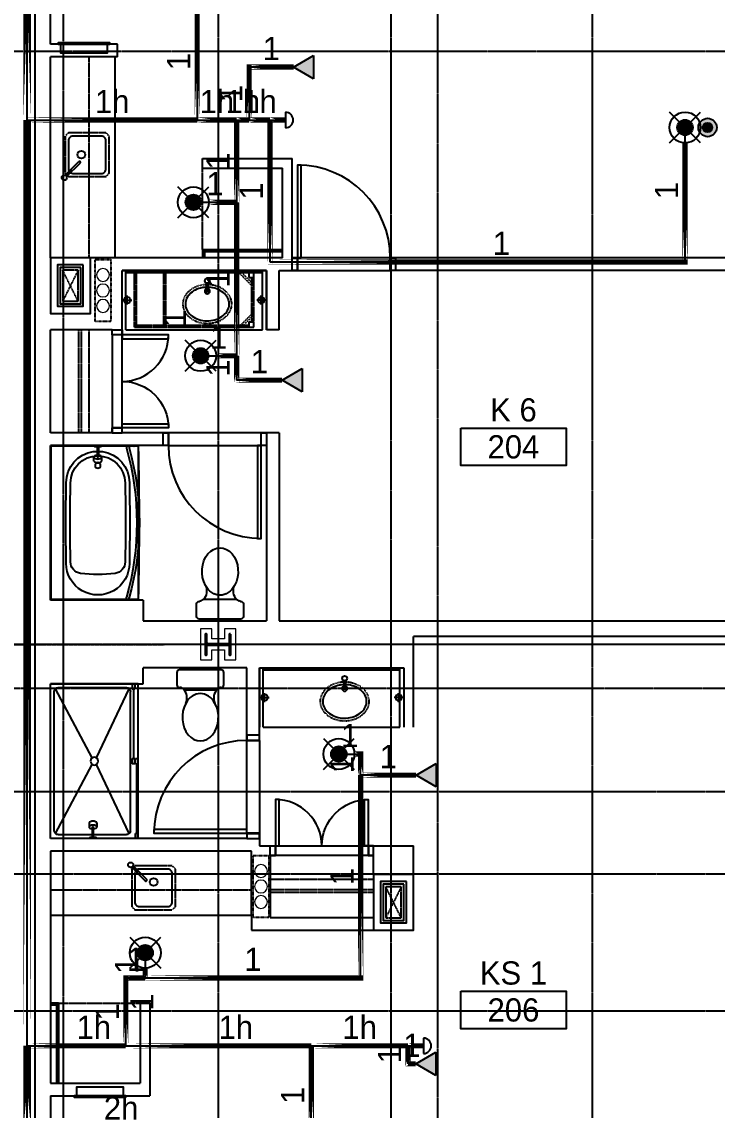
# Model space of a CAD drawing. Header units: inches. Extents: x -6955 to 13123, y -1334 to 3701.
# Drawn here: x 556.5 to 826.1, y 2009 to 2431 of the extents above; entities that cross this region are included whole.
import ezdxf
from ezdxf.enums import TextEntityAlignment as Align

# ---------------------------------------------------------------- set-up
doc = ezdxf.new("R2010")
doc.units = ezdxf.units.IN
doc.header["$MEASUREMENT"] = 0
for name, pattern in [('CENTER2', [1.125, 0.75, -0.125, 0.125, -0.125]), ('DASHDOT2', [0.5, 0.25, -0.125, 0, -0.125]), ('HIDDEN2', [0.1875, 0.125, -0.0625])]:
    doc.linetypes.add(name, pattern=pattern)
for name, color, linetype, lineweight in [('A-Detl-Hatch', 1, 'Continuous', 18), ('A-Detl-Wide', 2, 'Continuous', 35), ('S-Detl-Hatch', 1, 'Continuous', 18)]:
    doc.layers.add(name, color=color, linetype=linetype, lineweight=lineweight)
for name, color, linetype in [('A-Door', 7, 'Continuous'), ('A-Door-Head', 8, 'Continuous'), ('A-Eqpm', 4, 'Continuous'), ('A-Flor-Case', 6, 'Continuous'), ('A-Flor-Case-Hidden', 8, 'HIDDEN2'), ('A-Flor-Outline', 4, 'Continuous'), ('A-Flor-Ovhd', 1, 'HIDDEN2'), ('A-Flor-Pfix', 7, 'Continuous'), ('A-Flor-Spcl', 5, 'Continuous'), ('A-Flor-Wall Mtd Fixture', 7, 'Continuous'), ('A-Grid(SmallScale)', 11, 'CENTER2'), ('A-HVAC', 6, 'HIDDEN2'), ('A-Tag-Rm(Scale)', 7, 'Continuous'), ('A-Wall-Full', 7, 'Continuous'), ('F-SPRK-HEAD-N', 2, 'Continuous'), ('F-SPRK-HEAD-N @ 1 (1)', 2, 'Continuous'), ('F-SPRK-HEAD-N @ 1 (2)', 2, 'Continuous'), ('F-SPRK-HEAD-N @ 48', 2, 'Continuous'), ('F-SPRK-HEAD-N @ 96', 2, 'Continuous'), ('headdn', 7, 'Continuous'), ('PIPEBL', 4, 'Continuous'), ('pipemn', 6, 'Continuous'), ('PIPESPC', 7, 'Continuous'), ('spk-cap', 7, 'Continuous'), ('TIDYPIPE', 7, 'Continuous')]:
    doc.layers.add(name, color=color, linetype=linetype)
doc.layers.add('G-Anno-Nplt', color=140, linetype='Continuous', lineweight=18, plot=False)
doc.layers.add('Zoning Envelope', color=7, linetype='DASHDOT2', true_color=0xaa0061)
doc.styles.add('PIPE', font='PIPE.SHX')

# ---------------------------------------------------------------- blocks, each defined once
blk = doc.blocks.new('*U18')
at = {"layer": 'A-Detl-Hatch'}
h = blk.add_hatch(dxfattribs=at)
h.set_pattern_fill('ANSI32', color=256, scale=6, style=0)
h.set_pattern_definition([(45, (0, -4.865), (-1.591, 1.591), []), (45, (1.0607, -4.865), (-1.591, 1.591), [])])
edge = h.paths.add_edge_path()
edge.add_line((3.98, -9.73), (3.98, -9.295))
edge.add_line((3.98, -9.295), (0.645, -9.295))
edge.add_arc((0.645, -8.795), 0.5, 180, 270, ccw=False)
edge.add_line((0.145, -8.795), (0.145, -0.935))
edge.add_arc((0.645, -0.935), 0.5, 90, 180, ccw=False)
edge.add_line((0.645, -0.435), (3.98, -0.435))
edge.add_line((3.98, -0.435), (3.98, 0))
edge.add_line((3.98, 0), (-3.98, 0))
edge.add_line((-3.98, 0), (-3.98, -0.435))
edge.add_line((-3.98, -0.435), (-0.645, -0.435))
edge.add_arc((-0.645, -0.935), 0.5, 0, 90, ccw=False)
edge.add_line((-0.145, -0.935), (-0.145, -8.795))
edge.add_arc((-0.645, -8.795), 0.5, -90, 0, ccw=False)
edge.add_line((-0.645, -9.295), (-3.98, -9.295))
edge.add_line((-3.98, -9.295), (-3.98, -9.73))
edge.add_line((-3.98, -9.73), (3.98, -9.73))
at = {"color": 0, "linetype": 'ByBlock'}
blk.add_lwpolyline([(3.98, -9.73), (3.98, -9.295), (0.645, -9.295, -0.4142136), (0.145, -8.795), (0.145, -0.935, -0.4142136), (0.645, -0.435), (3.98, -0.435), (3.98, 0), (-3.98, 0), (-3.98, -0.435), (-0.645, -0.435, -0.4142136), (-0.145, -0.935), (-0.145, -8.795, -0.4142136), (-0.645, -9.295), (-3.98, -9.295), (-3.98, -9.73)], format="xyb", close=True, dxfattribs=at)
blk = doc.blocks.new('W10X33')
at = {"layer": 'S-Detl-Hatch'}
blk.add_lwpolyline([(13773.78, -7310.28), (13773.78, -7305.84), (13769.95, -7305.84), (13769.95, -7300.98), (13773.78, -7300.98), (13773.78, -7296.55), (13761.82, -7296.55), (13761.82, -7300.98), (13765.66, -7300.98), (13765.66, -7305.84), (13761.82, -7305.84), (13761.82, -7310.28)], close=True, dxfattribs=at)
at = {"layer": 'A-Detl-Wide'}
blk.add_blockref('*U18', (13767.8, -7298.55), dxfattribs=at)
blk = doc.blocks.new('36in door')
blk.add_lwpolyline([(-1.5, -36), (0, -36), (0, 0), (-1.5, 0)], close=True)
blk.add_arc((0, 0), 36, 180, 270)
blk = doc.blocks.new('Rm Tag')
blk.add_lwpolyline([(-0.2124, 0.0759), (0.2124, 0.0759), (0.2124, -0.0759), (-0.2124, -0.0759)], close=True)
for p in [(0, 0.2858), (0, 0.1493), (0, 0)]:
    blk.add_attdef('XXX', text='', height=0.0938).set_placement(p, align=Align.MIDDLE_CENTER)
blk = doc.blocks.new('shower head')
for p, q in [((0.5, 0.25), (4.48, 0.25)), ((6.04, 1.5), (4.5, 1.5)), ((0.5, -0.25), (4.48, -0.25)), ((6.02, -1.5), (4.49, -1.5))]:
    blk.add_line(p, q)
blk.add_lwpolyline([(0, -1.12), (0.5, -1.12), (0.5, 1.12), (0, 1.12)], close=True)
at = {"extrusion": (0, 0, -1)}
for centre, start_param, end_param in [((4.5, 0), 4.878708, 10.826996), ((6.02, 0), 6.265998, 9.430839)]:
    blk.add_ellipse(centre, major_axis=(0, 1.5), ratio=0.483735, start_param=start_param, end_param=end_param, dxfattribs=at)
blk.add_open_spline([(4.48, 0.25), (4.49, 0.2), (4.49, 0.16), (4.49, 0.11), (4.5, 0.04), (4.5, -0.04), (4.49, -0.11), (4.49, -0.16), (4.49, -0.21), (4.48, -0.25)], degree=3, knots=[7.6339989, 7.6339989, 7.6339989, 7.6339989, 7.7552894, 7.7552894, 7.7552894, 7.9540134, 7.9540134, 7.9540134, 8.074038, 8.074038, 8.074038, 8.074038])
blk = doc.blocks.new('shower door')
at = {"layer": 'A-Flor-Case'}
for p, q in [((-31, -1), (-31, 0)), ((-29, 0), (-31, 0)), ((-29, -1), (-29, 0)), ((0, 0), (-2, 0)), ((-2, 0), (-2, -1)), ((-59.99, -1.26), (-57.99, -1.26)), ((-59.99, -2.26), (-57.99, -2.26)), ((-57.99, -2.26), (-57.99, -1.26)), ((-57.99, -1.76), (-31, -1.76)), ((-29, -1), (-31, -1)), ((-31, -1.26), (-29, -1.26)), ((-31, -2.26), (-31, -1.26)), ((-31, -2.26), (-29, -2.26)), ((-2, -0.5), (-29, -0.5)), ((-29, -1.26), (-29, -2.26)), ((0, -1), (-2, -1)), ((-2, -1), (0, -1))]:
    blk.add_line(p, q, dxfattribs=at)
blk = doc.blocks.new('30x34 shower')
at = {"layer": 'A-Flor-Pfix'}
for p, q in [((0, -34), (0, 0)), ((60, 0), (0, 0)), ((60, -34), (60, 0)), ((1.5, -3), (1.5, -29.5)), ((28.75, -16.18), (1.94, -1.94)), ((57, -1.5), (3, -1.5)), ((58.06, -1.94), (31.25, -16.18)), ((58.5, -3), (58.5, -29.5)), ((28.75, -17.82), (1.94, -30.56)), ((58.06, -30.56), (31.25, -17.82)), ((57, -31), (3, -31)), ((60, -34), (0, -34))]:
    blk.add_line(p, q, dxfattribs=at)
blk.add_circle((30, -17), 1.5, dxfattribs=at)
for centre, start, end in [((3, -3), 90, 180), ((57, -3), 0, 90), ((3, -29.5), 180, 270), ((57, -29.5), 270, 0)]:
    blk.add_arc(centre, 1.5, start, end, dxfattribs=at)
at = {"xscale": -1, "rotation": 179.9999999999999}
blk.add_blockref('shower door', (60, -34), dxfattribs=at)
at = {"layer": 'A-Flor-Pfix', "rotation": 180.0000000001253}
blk.add_blockref('shower head', (60, -16.5), dxfattribs=at)
blk = doc.blocks.new('Toiliet American Std Cadet Pro')
for p, q in [((5.84, 9.06), (1, 9.06)), ((0, 8.06), (0, -8.06)), ((6.84, 7.9), (6.84, 8.06)), ((7.53, 6.52), (7, 7.36)), ((7.69, -5.98), (7.69, 5.98)), ((6.84, -8.06), (6.84, -7.9)), ((7, -7.36), (7.53, -6.52)), ((1, -9.06), (5.84, -9.06))]:
    blk.add_line(p, q)
for centre, radius, start, end in [((1, 8.06), 1, 90, 180), ((5.84, 8.06), 1, 0, 90), ((7.84, 7.9), 1, 180, 212.4157), ((6.69, 5.98), 1, 0, 32.4157), ((10.89, 10.1), 4.91, 226.8784, 295.5831), ((1, -8.06), 1, 180, 270), ((5.84, -8.06), 1, 270, 0), ((7.84, -7.9), 1, 147.5844, 180), ((10.89, -10.1), 4.91, 64.417, 133.1217), ((6.69, -5.98), 1, 327.5844, 0)]:
    blk.add_arc(centre, radius, start, end)
for start_param, end_param in [(2.197169, 4.086017), (4.086017, 8.480354)]:
    blk.add_ellipse((18.39, 0), major_axis=(9.17, 0), ratio=0.762999, start_param=start_param, end_param=end_param)
blk = doc.blocks.new('Plumbing Chase')
at = {"layer": 'A-Flor-Outline', "linetype": 'HIDDEN2', "ltscale": 0.5}
blk.add_lwpolyline([(0.625, 0), (6.625, 0), (6.625, 24), (0.625, 24)], close=True, dxfattribs=at)
at = {"layer": 'G-Anno-Nplt'}
for centre in [(3.625, 18), (3.625, 12), (3.625, 6)]:
    blk.add_circle(centre, 2.5, dxfattribs=at)
blk = doc.blocks.new('18in door')
blk.add_lwpolyline([(0, 0), (1.5, 0), (1.5, 18), (0, 18)], close=True)
blk.add_arc((0, 0), 18, 0, 90)
blk = doc.blocks.new('Single 12x6 HVAC Shaft')
at = {"layer": 'A-Flor-Outline'}
blk.add_lwpolyline([(3.75, 17.75), (11.75, 17.75), (11.75, 3.75), (3.75, 3.75)], close=True, dxfattribs=at)
at = {"layer": 'A-HVAC'}
for p, q in [((4.75, 16.75), (10.75, 4.75)), ((4.75, 4.75), (10.75, 16.75))]:
    blk.add_line(p, q, dxfattribs=at)
blk.add_lwpolyline([(4.75, 16.75), (10.75, 16.75), (10.75, 4.75), (4.75, 4.75)], close=True, dxfattribs=at)
at = {"layer": 'A-Wall-Full'}
for points in [[(0, 21.5), (15.5, 21.5), (15.5, 0), (0, 0)], [(2.75, 18.75), (12.75, 18.75), (12.75, 2.75), (2.75, 2.75)]]:
    blk.add_lwpolyline(points, close=True, dxfattribs=at)
blk = doc.blocks.new('wall sconce')
for p, q in [((0, 0), (3.75, 0)), ((2, -1.75), (2, 1.75))]:
    blk.add_line(p, q)
blk.add_circle((2, 0), 1.25)
blk = doc.blocks.new('sink1915rear')
for p, q in [((-0.37, -1.9), (-0.37, -5.29)), ((-0.12, -1.97), (-0.12, -4.54)), ((0.13, -1.97), (0.13, -4.54)), ((0.38, -1.9), (0.38, -5.29)), ((0.38, -5.29), (-0.37, -5.29)), ((0.13, -4.54), (-0.12, -4.54))]:
    blk.add_line(p, q)
blk.add_circle((0, -1.04), 0.938)
for start, end in [(112.0243, 67.9757), (138.5829, 221.4171), (264.1135, 275.8865), (318.587, 41.413)]:
    blk.add_arc((0, -5.04), 1, start, end)
blk.add_open_spline([(-0.75, -3.54), (-1.37, -3.58), (-1.99, -3.68), (-3.59, -4.07), (-4.53, -4.46), (-6.15, -5.47), (-6.84, -6.09), (-7.86, -7.44), (-8.21, -8.17), (-8.46, -9.28), (-8.5, -9.65), (-8.5, -10.01), (-8.5, -10.59), (-8.4, -11.17), (-7.93, -12.47), (-7.49, -13.18), (-6.28, -14.46), (-5.51, -15.02), (-3.75, -15.9), (-2.76, -16.21), (-0.69, -16.54), (0.38, -16.56), (2.47, -16.29), (3.47, -16), (5.27, -15.17), (6.07, -14.63), (7.34, -13.38), (7.81, -12.68), (8.41, -11.21), (8.54, -10.45), (8.44, -8.94), (8.22, -8.19), (7.42, -6.76), (6.85, -6.1), (5.41, -4.95), (4.55, -4.47), (2.7, -3.81), (1.74, -3.61), (0.75, -3.54)], degree=3, knots=[4.798605, 4.798605, 4.798605, 4.798605, 5.014176, 5.014176, 5.378501, 5.378501, 5.742827, 5.742827, 6.107152, 6.107152, 6.283185, 6.283185, 6.283185, 6.561131, 6.561131, 6.925457, 6.925457, 7.289782, 7.289782, 7.654107, 7.654107, 8.018433, 8.018433, 8.382758, 8.382758, 8.747084, 8.747084, 9.111409, 9.111409, 9.475734, 9.475734, 9.84006, 9.84006, 10.204385, 10.204385, 10.56871, 10.56871, 10.909356, 10.909356, 10.909356, 10.909356])
at = {"layer": 'A-Flor-Case-Hidden', "linetype": 'HIDDEN2', "ltscale": 0.25}
blk.add_ellipse((0, -10.01), major_axis=(-9.5, 0), ratio=0.789474, start_param=4.791408, end_param=10.916548, dxfattribs=at)
blk = doc.blocks.new('kitchen faucet')
for p, q in [((0.93, 0.38), (8.38, 0.38)), ((1, 0.12), (4, 0.12)), ((4, -0.12), (4, 0.12)), ((0.93, -0.38), (8.38, -0.38)), ((1, -0.12), (4, -0.12))]:
    blk.add_line(p, q)
blk.add_circle((0, 0), 1)
blk.add_arc((8.38, 0), 0.375, 270, 90)
blk = doc.blocks.new('kitchen sink')
blk.add_lwpolyline([(-14.94, -6.97, 0.143329), (-14, -7.25), (-3, -7.25, 0.414214), (-1.25, -5.5), (-1.25, 5.5, 0.414214), (-3, 7.25), (-14, 7.25, 0.414214), (-15.75, 5.5), (-15.75, -5.5, 0.143329), (-15.47, -6.44, 0.143329)], format="xyb")
blk.add_circle((-10.75, 0), 1.5)
at = {"layer": 'A-Flor-Case-Hidden'}
for p, q in [((-15.75, 8.5), (-17, 7.25)), ((-1.25, 8.5), (0, 7.25)), ((-16.64, -7.61), (-17, -7.25)), ((-15.75, -8.5), (-16.11, -8.14)), ((-1.25, -8.5), (0, -7.25))]:
    blk.add_line(p, q, dxfattribs=at)
for points in [[(-1.25, 8.5), (-15.75, 8.5)], [(-17, 7.25), (-17, -7.25)], [(0, -7.25), (0, 7.25)], [(-15.75, -8.5), (-1.25, -8.5)]]:
    blk.add_lwpolyline(points, dxfattribs=at)
at = {"rotation": 45.00000000000001}
blk.add_blockref('kitchen faucet', (-17.38, -8.88), dxfattribs=at)
blk = doc.blocks.new('shower curtain rod')
for p, q in [((-59.75, 0), (-60, 0)), ((-59.75, -2.5), (-59.75, 0)), ((-0.25, 0), (0, 0)), ((-0.25, -2.5), (-0.25, 0)), ((-59.75, -2.5), (-60, -2.5)), ((-59.75, -0.75), (-58.86, -0.75)), ((-59.75, -1.75), (-59, -1.75)), ((-0.25, -0.75), (-1.14, -0.75)), ((-0.25, -1.75), (-1, -1.75)), ((-0.25, -2.5), (0, -2.5))]:
    blk.add_line(p, q)
for centre, radius, start, end in [((-30, 101.37), 107.12, 254.2934, 285.7066), ((-30, 101.34), 106.09, 254.2167, 285.7833)]:
    blk.add_arc(centre, radius, start, end)
blk = doc.blocks.new('tub plan')
for p, q in [((0.12, -32.25), (0.12, -0.31)), ((59.44, -0.12), (0.31, -0.12)), ((59.63, -32.25), (59.63, -0.31)), ((2.25, -16.5), (2.25, -20)), ((0.19, -33.86), (0.19, -32.36)), ((59.56, -33.86), (59.56, -32.36)), ((-0.07, -33.87), (59.81, -33.87))]:
    blk.add_line(p, q)
blk.add_circle((7.62, -18.25), 1.09)
for centre, radius, start, end in [((0.31, -0.31), 0.188, 90, 180), ((59.44, -0.31), 0.188, 0, 90), ((14.37, -18.25), 12.25, 90, 171.7868), ((14.5, -18.25), 10.59, 90, 180), ((30, -982.48), 976.6, 89.08325, 90.91675), ((29.77, -940.73), 933.2, 89.06218, 90.93782), ((45.05, -12.16), 4.5, 8.0478, 90), ((45.62, -18.25), 12.25, 270, 90), ((1.97, -18.25), 48, 351.9522, 8.0478), ((14.37, -18.25), 12.25, 188.2132, 270), ((14.5, -18.25), 10.59, 180, 270), ((45.05, -24.34), 4.5, 270, 351.9522), ((29.77, 904.23), 933.2, 269.06218, 270.93782), ((0.25, -32.25), 0.13, 180, 241.143), ((30, 945.98), 976.6, 269.08325, 270.91675), ((59.5, -32.25), 0.13, 298.857, 0), ((0.25, -33.69), 0.13, 246.6399, 270), ((29.87, 1136.13), 1170.38, 268.54955, 271.45045), ((59.81, -33.81), 0.06, 270, 0)]:
    blk.add_arc(centre, radius, start, end)
at = {"layer": 'A-Flor-Pfix'}
blk.add_blockref('shower head', (-0.07, -18.25), dxfattribs=at)
at = {"layer": 'A-Flor-Spcl'}
blk.add_blockref('shower curtain rod', (59.87, -28.62), dxfattribs=at)
blk = doc.blocks.new('41in Std Vanity')
at = {"layer": 'A-Flor-Case'}
for p, q in [((23, 54.5), (0, 54.5)), ((0.75, 1.5), (0.75, 54.5)), ((23, 1.5), (23, 54.5)), ((23, 1.5), (0, 1.5))]:
    blk.add_line(p, q, dxfattribs=at)
at = {"layer": 'A-Flor-Case-Hidden'}
for p, q in [((22, 51.12), (0.75, 51.12)), ((22, 4.88), (22, 51.12)), ((4.83, 50.38), (0.75, 46.3)), ((5.89, 50.38), (0.75, 45.24)), ((20, 50.38), (2.75, 50.38)), ((16.86, 50.38), (21.25, 45.99)), ((17.92, 50.38), (21.25, 47.05)), ((21.25, 4.88), (21.25, 49.12)), ((21.25, 17), (0.75, 17)), ((21.25, 16.25), (0.75, 16.25)), ((21.25, 5.62), (0.75, 5.62)), ((22, 4.88), (0.75, 4.88))]:
    blk.add_line(p, q, dxfattribs=at)
for points in [[(0.75, 49.12), (2.75, 49.12), (2.75, 51.12), (0.75, 51.12)], [(20, 49.12), (22, 49.12), (22, 51.12), (20, 51.12)]]:
    blk.add_lwpolyline(points, close=True, dxfattribs=at)
at = {"layer": 'A-Wall-Full'}
for p, q in [((0, 0), (0, 56)), ((0, 56), (23, 56)), ((23, 0), (0, 0))]:
    blk.add_line(p, q, dxfattribs=at)
at = {"layer": 'A-Flor-Pfix', "rotation": 90}
blk.add_blockref('sink1915rear', (2.99, 33.06), dxfattribs=at)
at = {"layer": 'A-Flor-Wall Mtd Fixture', "xscale": -1, "rotation": 90}
blk.add_blockref('wall sconce', (11.5, 56), dxfattribs=at)
at = {"layer": 'A-Flor-Wall Mtd Fixture', "rotation": 90}
blk.add_blockref('wall sconce', (11.5, 0), dxfattribs=at)
blk = doc.blocks.new('*U84')
at = {"lineweight": 0}
h = blk.add_hatch(color=7, dxfattribs=at)
h.dxf.hatch_style = 1
edge = h.paths.add_edge_path()
edge.add_arc((0, 0), 0.0371, 0, 360)
blk.add_circle((0, 0), 0.0371)
blk = doc.blocks.new('*U305')
at = {"layer": 'F-SPRK-HEAD-N @ 1 (1)'}
blk.add_blockref('*U84', (822.34, 2389.99), dxfattribs=at)
at = {"layer": 'F-SPRK-HEAD-N @ 1 (2)'}
blk.add_blockref('*U84', (822.34, 2389.99), dxfattribs=at)
at = {"layer": 'F-SPRK-HEAD-N @ 48', "xscale": 48, "yscale": 48, "zscale": 48}
blk.add_blockref('*U84', (822.34, 2389.99), dxfattribs=at)
at = {"layer": 'F-SPRK-HEAD-N @ 96', "xscale": 96, "yscale": 96, "zscale": 96}
blk.add_blockref('*U84', (822.34, 2389.99), dxfattribs=at)
blk = doc.blocks.new('side2')
for p, q in [((0, 0), (7.79, 4.5)), ((7.79, 4.5), (7.79, -4.5)), ((7.79, -4.5), (0, 0))]:
    blk.add_line(p, q)
blk.add_solid([(7.79, -4.5), (0, 0), (7.79, 4.5)])
blk = doc.blocks.new('dpend2')
for p, q in [((-6, -6), (6, 6)), ((6, -6), (-6, 6))]:
    blk.add_line(p, q)
for radius in [6, 3]:
    blk.add_circle((0, 0), radius)
for points in [[(0, 0), (-3, 0), (-2.08, 2.07)], [(0, 0), (-3, 0), (-2.08, -2.07)], [(0, 0), (0, 3), (-2.12, 2.14)], [(0, 0), (0, -3), (-2.12, -2.14)], [(0, 0), (0, 3), (2.12, 2.14)], [(0, 0), (3, 0), (2.08, 2.07)], [(0, 0), (3, 0), (2.08, -2.07)], [(0, 0), (0, -3), (2.12, -2.14)]]:
    blk.add_solid(points)
blk = doc.blocks.new('CAP')
blk.add_line((0, 3), (0, -3))
blk.add_arc((0, 0), 3, 270, 90)
blk = doc.blocks.new('PIPESPC')
at = {"layer": 'PIPESPC', "style": 'PIPE', "width": 0.9}
blk.add_attdef('SIZE', text='', height=9, dxfattribs=at).set_placement((0, 4.02), align=Align.CENTER)
at = {"layer": 'PIPESPC', "style": 'PIPE', "flags": 1}
blk.add_attdef('SCHED', (25.3, 3.89), '', height=9, dxfattribs=at)

msp = doc.modelspace()

# ---------------------------------------------------------------- linework, layer by layer
at = {"layer": 'A-Door'}
for points in [[(661.3416, 2339.4323), (663.3416, 2339.4323), (663.3416, 2334.5573), (661.3416, 2334.5573)], [(699.3416, 2339.4323), (701.3416, 2339.4323), (701.3416, 2334.5573), (699.3416, 2334.5573)], [(595.3416, 2309.5573), (591.5916, 2309.5573), (591.5916, 2311.5573), (595.3416, 2311.5573)], [(595.3416, 2273.5573), (591.5916, 2273.5573), (591.5916, 2271.5573), (595.3416, 2271.5573)], [(611.3416, 2271.5573), (613.3416, 2271.5573), (613.3416, 2266.6823), (611.3416, 2266.6823)], [(649.3416, 2271.5573), (651.3416, 2271.5573), (651.3416, 2266.6823), (649.3416, 2266.6823)], [(648.5916, 2152.3457), (648.5916, 2154.3457), (643.7166, 2154.3457), (643.7166, 2152.3457)], [(648.5916, 2114.3457), (648.5916, 2116.3457), (643.7166, 2116.3457), (643.7166, 2114.3457)], [(654.8301, 2111.4723), (654.8301, 2107.7223), (652.8301, 2107.7223), (652.8301, 2111.4723)], [(690.8301, 2111.4723), (690.8301, 2107.7223), (692.8301, 2107.7223), (692.8301, 2111.4723)]]:
    msp.add_lwpolyline(points, close=True, dxfattribs=at)
at = {"layer": 'A-Door-Head'}
for points in [[(699.3416, 2339.4323), (663.3416, 2339.4323), (663.3416, 2334.5573), (699.3416, 2334.5573)], [(595.3416, 2309.5573), (591.5916, 2309.5573), (591.5916, 2273.5573), (595.3416, 2273.5573)], [(649.3416, 2271.5573), (613.3416, 2271.5573), (613.3416, 2266.6823), (649.3416, 2266.6823)], [(648.5916, 2152.3457), (648.5916, 2116.3457), (643.7166, 2116.3457), (643.7166, 2152.3457)], [(690.8301, 2111.4723), (690.8301, 2107.7223), (654.8301, 2107.7223), (654.8301, 2111.4723)]]:
    msp.add_lwpolyline(points, close=True, dxfattribs=at)
at = {"layer": 'A-Eqpm'}
for points in [[(570.5916, 2422.3073), (590.5916, 2422.3073), (590.5916, 2422.8073), (570.5916, 2422.8073)], [(571.5916, 2422.3073), (589.5916, 2422.3073), (589.5916, 2418.8073), (571.5916, 2418.8073)], [(595.8402, 2014.5773), (577.8402, 2014.5773), (577.8402, 2018.0773), (595.8402, 2018.0773)], [(596.8402, 2014.5773), (576.8402, 2014.5773), (576.8402, 2014.0773), (596.8402, 2014.0773)]]:
    msp.add_lwpolyline(points, close=True, dxfattribs=at)
at = {"layer": 'A-Flor-Case'}
for p, q in [((592.5916, 2417.4323), (592.5916, 2339.4323)), ((626.5916, 2342.6823), (657.5916, 2342.6823)), ((626.5916, 2342.6823), (626.5916, 2339.4323)), ((627.3416, 2342.6823), (627.3416, 2339.4323)), ((627.3416, 2341.9323), (657.5916, 2341.9323)), ((650.0916, 2157.4723), (650.0916, 2180.4723)), ((650.0916, 2179.7223), (703.0916, 2179.7223)), ((703.0916, 2157.4723), (703.0916, 2180.4723)), ((650.0916, 2157.4723), (703.0916, 2157.4723)), ((645.5916, 2084.4523), (567.5916, 2084.4523)), ((570.7166, 2050.4523), (567.7166, 2050.4523)), ((570.7166, 2049.7023), (567.7166, 2049.7023)), ((569.9666, 2049.7023), (569.9666, 2019.4523)), ((570.7166, 2050.4523), (570.7166, 2019.4523))]:
    msp.add_line(p, q, dxfattribs=at)
at = {"layer": 'A-Flor-Ovhd'}
for p, q in [((582.5916, 2339.4323), (582.5916, 2417.1823)), ((626.5916, 2342.6823), (626.5916, 2374.3073)), ((578.5916, 2271.5573), (578.5916, 2311.5573)), ((579.5916, 2271.5573), (579.5916, 2311.5573)), ((582.5916, 2271.5573), (582.5916, 2311.5573)), ((652.9666, 2098.5173), (692.8416, 2098.5173)), ((567.5916, 2094.4523), (645.3416, 2094.4523)), ((652.9666, 2094.5173), (692.8416, 2094.5173)), ((652.9666, 2093.5173), (692.8416, 2093.5173)), ((570.7166, 2050.4523), (602.3416, 2050.4523))]:
    msp.add_line(p, q, dxfattribs=at)
at = {"layer": 'A-Grid(SmallScale)'}
for p, q in [((561.5897, 3132.3201), (561.5897, 1223.6428)), ((632.5897, 3132.3201), (632.5897, 1223.6428)), ((699.5897, 3132.3201), (699.5897, 1223.6428)), ((777.5897, 3132.3201), (777.5897, 1223.6428)), ((572.5897, 3110.5182), (572.5897, 1223.6428)), ((717.5897, 3110.477), (717.5897, 1223.6428)), ((-6.4103, 2419.5773), (3801.5897, 2419.5773)), ((3801.5897, 2189.5773), (-6.4103, 2189.5773)), ((11.8129, 2172.5773), (3801.5897, 2172.5773)), ((8.4747, 2132.5773), (3801.5897, 2132.5773)), ((8.4747, 2100.5773), (3801.5897, 2100.5773)), ((-6.4103, 2047.5773), (3801.5897, 2047.5773))]:
    msp.add_line(p, q, dxfattribs=at)
at = {"layer": 'A-Wall-Full'}
for p, q in [((561.5912, 2442.2023), (561.5897, 2189.5773)), ((567.5916, 2422.3073), (567.5916, 2442.2023)), ((593.5916, 2422.3073), (567.5916, 2422.3073)), ((593.5916, 2417.4323), (593.5916, 2422.3073)), ((593.5916, 2417.4323), (567.5916, 2417.4323)), ((567.5916, 2339.4323), (567.5916, 2417.4323)), ((626.5916, 2374.1823), (626.5916, 2377.9323)), ((626.5916, 2377.9323), (661.3416, 2377.9323)), ((661.3416, 2339.4323), (661.3416, 2377.9323)), ((626.5916, 2374.1823), (657.5916, 2374.1823)), ((657.5916, 2339.4323), (657.5916, 2374.1823)), ((657.5916, 2339.4323), (567.5916, 2339.4323)), ((842.2147, 2339.4323), (699.3416, 2339.4323)), ((699.3416, 2339.4323), (699.3416, 2334.5573)), ((651.3416, 2334.5573), (595.3416, 2334.5573)), ((595.3416, 2309.5573), (595.3416, 2334.5573)), ((651.3416, 2311.5573), (651.3416, 2334.5573)), ((656.2166, 2311.5573), (656.2166, 2334.5573)), ((842.2147, 2334.5573), (699.3416, 2334.5573)), ((567.5916, 2271.5573), (567.5916, 2311.5573)), ((591.5916, 2311.5573), (567.5916, 2311.5573)), ((591.5916, 2309.5573), (591.5916, 2311.5573)), ((595.3416, 2309.5573), (591.5916, 2309.5573)), ((656.2166, 2311.5573), (651.3416, 2311.5573)), ((591.5916, 2271.5573), (567.5916, 2271.5573)), ((591.5916, 2271.5573), (591.5916, 2273.5573)), ((595.3416, 2273.5573), (591.5916, 2273.5573)), ((595.3416, 2271.5573), (595.3416, 2273.5573)), ((613.3416, 2271.5573), (595.3416, 2271.5573)), ((613.3416, 2266.6823), (613.3416, 2271.5573)), ((649.3416, 2266.6823), (649.3416, 2271.5573)), ((656.2166, 2271.5573), (649.3416, 2271.5573)), ((656.2166, 2271.5573), (656.2166, 2198.6823)), ((567.5916, 2206.7423), (567.5916, 2266.6823)), ((613.3416, 2266.6823), (567.5916, 2266.6823)), ((651.3416, 2266.6823), (649.3416, 2266.6823)), ((651.3416, 2266.6823), (651.3416, 2198.6823)), ((603.5916, 2206.7423), (567.5916, 2206.7423)), ((603.5916, 2206.7423), (603.5916, 2198.6823)), ((603.5916, 2198.6823), (651.3416, 2198.6823)), ((656.2166, 2198.6823), (842.2147, 2198.6823)), ((829.2247, 2192.6823), (708.3416, 2192.6823)), ((708.3416, 2157.4723), (708.3416, 2192.6823)), ((561.5916, 2189.5773), (561.5916, 2005.5773)), ((603.5916, 2174.3273), (603.5916, 2180.4723)), ((643.7166, 2180.4723), (603.5916, 2180.4723)), ((643.7166, 2180.4723), (603.5916, 2180.4723)), ((643.7166, 2152.3273), (643.7166, 2180.4723)), ((648.5916, 2152.3273), (648.5916, 2180.4723)), ((648.5916, 2157.4723), (648.5916, 2180.4723)), ((648.5916, 2180.4723), (704.5916, 2180.4723)), ((648.5916, 2180.4723), (648.5916, 2157.4723)), ((704.5916, 2180.4723), (704.5916, 2157.4723)), ((704.5916, 2180.4723), (704.5916, 2157.4723)), ((567.5916, 2174.3273), (603.5916, 2174.3273)), ((567.5916, 2114.3273), (567.5916, 2170.8273)), ((648.5916, 2152.3273), (643.7166, 2152.3273)), ((643.7166, 2114.3273), (567.5916, 2114.3273)), ((643.7166, 2116.3273), (643.7166, 2114.3273)), ((643.7166, 2116.3273), (643.7166, 2114.3273)), ((643.7166, 2116.3273), (648.5916, 2116.3273)), ((648.5916, 2116.3273), (648.5916, 2111.4723)), ((648.5916, 2111.4723), (654.8416, 2111.4723)), ((654.8416, 2111.4723), (654.8416, 2107.7223)), ((690.8416, 2111.4723), (708.3416, 2111.4723)), ((690.8416, 2111.4723), (690.8416, 2107.7223)), ((708.3416, 2078.8473), (708.3416, 2111.4723)), ((645.5916, 2109.4523), (567.5916, 2109.4523)), ((567.5916, 2109.4523), (567.5916, 2019.4523)), ((645.5916, 2084.2023), (645.5916, 2109.4523)), ((652.8416, 2107.7223), (654.8416, 2107.7223)), ((652.8416, 2107.7223), (652.8416, 2083.7223)), ((692.8416, 2107.7223), (690.8416, 2107.7223)), ((692.8416, 2100.3473), (692.8416, 2107.7223)), ((645.5916, 2084.2023), (645.5916, 2078.8473)), ((652.8416, 2083.7223), (692.8416, 2083.7223)), ((645.5916, 2078.8473), (708.3416, 2078.8473)), ((602.3416, 2050.4523), (602.3416, 2019.4523)), ((602.3416, 2050.4523), (606.0916, 2050.4523)), ((606.0916, 2050.4523), (606.0916, 2014.5773)), ((567.5916, 2019.4523), (602.3416, 2019.4523)), ((567.5916, 2014.5773), (567.5916, 2005.5773)), ((567.5916, 2014.5773), (606.0916, 2014.5773))]:
    msp.add_line(p, q, dxfattribs=at)
msp.add_lwpolyline([(656.2166, 2334.5573), (663.3416, 2334.5573), (663.3416, 2339.4323), (661.3416, 2339.4323)], dxfattribs=at)
at = {"layer": 'PIPEBL'}
for p, q in [((624.4844, 2438.2478), (624.4844, 2392.8703)), ((661.8386, 2413.4162), (644.6243, 2413.4162)), ((644.6243, 2413.4162), (644.6243, 2392.8703)), ((558.5886, 2392.8703), (624.4844, 2392.8703)), ((624.4844, 2392.8703), (639.7762, 2392.8703)), ((639.7762, 2392.8703), (639.7762, 2360.9868)), ((639.7762, 2392.8703), (644.6243, 2392.8703)), ((644.6243, 2392.8703), (652.6988, 2392.8703)), ((652.6988, 2392.8703), (652.6988, 2337.8699)), ((652.6988, 2392.8703), (658.6988, 2392.8703)), ((813.6021, 2337.8699), (813.6021, 2389.9868)), ((623.008, 2360.9868), (639.7762, 2360.9868)), ((639.7762, 2360.9868), (639.7762, 2301.4868)), ((652.6988, 2337.8699), (813.6021, 2337.8699)), ((625.8386, 2301.4868), (639.7762, 2301.4868)), ((639.7762, 2301.4868), (639.7762, 2292.0322)), ((657.4231, 2292.0322), (639.7762, 2292.0322)), ((679.4032, 2147.0862), (687.8368, 2147.0862)), ((687.8368, 2138.8945), (687.8368, 2147.0862)), ((687.8368, 2060.272), (687.8368, 2138.8945)), ((709.3506, 2138.8945), (687.8368, 2138.8945)), ((604.345, 2070.0543), (604.345, 2060.272)), ((596.8141, 2033.9623), (596.8141, 2060.272)), ((596.8141, 2060.272), (604.345, 2060.272)), ((604.345, 2060.272), (687.8368, 2060.272)), ((558.5886, 2033.9623), (596.8141, 2033.9623)), ((596.8141, 2033.9623), (668.7266, 2033.9623)), ((668.7266, 2033.9623), (706.2266, 2033.9623)), ((668.7266, 1995.4623), (668.7266, 2033.9623)), ((706.2266, 2026.9623), (706.2266, 2033.9623)), ((706.2266, 2033.9623), (712.2266, 2033.9623)), ((706.2266, 2026.9623), (709.2266, 2026.9623))]:
    msp.add_line(p, q, dxfattribs=at)
at = {"layer": 'pipemn'}
for p, q in [((558.5886, 2392.8703), (558.5886, 2481.824)), ((558.5886, 2033.9623), (558.5886, 2392.8703)), ((558.5886, 2002.644), (558.5886, 2033.9623))]:
    msp.add_line(p, q, dxfattribs=at)
at = {"layer": 'TIDYPIPE', "color": 7}
for points, const_width in [([(558.5886, 2392.8703), (558.5886, 2483.324)], 3), ([(624.4844, 2392.8703), (624.4844, 2439.2478)], 2), ([(643.6243, 2413.4162), (661.8386, 2413.4162)], 2), ([(644.6243, 2392.8703), (644.6243, 2414.4162)], 2), ([(558.5886, 2033.9623), (558.5886, 2392.8703)], 3), ([(558.5886, 2392.8703), (624.4844, 2392.8703)], 2), ([(624.4844, 2392.8703), (639.7762, 2392.8703)], 2), ([(639.7762, 2392.8703), (644.6243, 2392.8703)], 2), ([(639.7762, 2360.9868), (639.7762, 2392.8703)], 2), ([(644.6243, 2392.8703), (652.6988, 2392.8703)], 2), ([(652.6988, 2392.8703), (658.6988, 2392.8703)], 2), ([(652.6988, 2336.8699), (652.6988, 2392.8703)], 2), ([(813.6021, 2336.8699), (813.6021, 2383.9868)], 2), ([(629.008, 2360.9868), (639.7762, 2360.9868)], 2), ([(639.7762, 2301.4868), (639.7762, 2360.9868)], 2), ([(651.6988, 2337.8699), (814.6021, 2337.8699)], 2), ([(631.8386, 2301.4868), (639.7762, 2301.4868)], 2), ([(639.7762, 2291.0322), (639.7762, 2301.4868)], 2), ([(638.7762, 2292.0322), (657.4231, 2292.0322)], 2), ([(685.4032, 2147.0862), (688.8368, 2147.0862)], 2), ([(687.8368, 2138.8945), (687.8368, 2148.0862)], 2), ([(687.8368, 2138.8945), (709.3506, 2138.8945)], 2), ([(687.8368, 2059.272), (687.8368, 2138.8945)], 2), ([(604.345, 2060.272), (604.345, 2064.0543)], 2), ([(595.8141, 2060.272), (604.345, 2060.272)], 2), ([(596.8141, 2033.9623), (596.8141, 2061.272)], 2), ([(604.345, 2060.272), (688.8368, 2060.272)], 2), ([(558.5886, 2001.144), (558.5886, 2033.9623)], 3), ([(558.5886, 2033.9623), (596.8141, 2033.9623)], 2), ([(596.8141, 2033.9623), (668.7266, 2033.9623)], 2), ([(668.7266, 2033.9623), (706.2266, 2033.9623)], 2), ([(668.7266, 2001.4623), (668.7266, 2033.9623)], 2), ([(706.2266, 2033.9623), (712.2266, 2033.9623)], 2), ([(706.2266, 2025.9623), (706.2266, 2033.9623)], 2), ([(705.2266, 2026.9623), (709.2266, 2026.9623)], 2)]:
    msp.add_lwpolyline(points, close=True, dxfattribs=dict(at, const_width=const_width))
at = {"layer": 'Zoning Envelope'}
msp.add_lwpolyline([(3801.5897, 2189.5773), (733.5897, 2189.5773, 0.00042607), (600.2387, 2189.4637, 0.00155071), (-6.4103, 2186.6574, 0.00125497)], format="xyb", dxfattribs=at)

# ---------------------------------------------------------------- block references
at = {"extrusion": (0, 0, -1), "zscale": -1}
for name, p in [('Single 12x6 HVAC Shaft', (-583.0916, 2317.9323)), ('Plumbing Chase', (-591.5916, 2314.8073)), ('Plumbing Chase', (-652.8416, 2083.7223)), ('Single 12x6 HVAC Shaft', (-708.3416, 2078.8473))]:
    msp.add_blockref(name, p, dxfattribs=at)
for name, p, rotation in [('41in Std Vanity', (595.3416, 2334.5573), 270), ('W10X33', (-6670.8231, -11578.2235), 90)]:
    msp.add_blockref(name, p, dxfattribs=dict(rotation=rotation))
at = {"layer": 'A-Door', "extrusion": (0, 0, -1), "xscale": -1, "zscale": -1, "rotation": 180}
msp.add_blockref('36in door', (-663.3416, 2339.4323), dxfattribs=at)
at = {"layer": 'A-Door', "rotation": 270}
for name, p in [('18in door', (595.3416, 2309.5573)), ('36in door', (643.7166, 2116.3457))]:
    msp.add_blockref(name, p, dxfattribs=at)
at = {"layer": 'A-Door', "extrusion": (0, 0, -1), "zscale": -1, "rotation": 90}
msp.add_blockref('18in door', (-595.3416, 2273.5573), dxfattribs=at)
at = {"layer": 'A-Door'}
for name, p in [('36in door', (649.3416, 2266.6823)), ('18in door', (654.8301, 2111.4723))]:
    msp.add_blockref(name, p, dxfattribs=at)
at = {"layer": 'A-Door', "extrusion": (0, 0, -1), "zscale": -1}
msp.add_blockref('18in door', (-690.8301, 2111.4723), dxfattribs=at)
at = {"layer": 'A-Flor-Pfix'}
for name, p in [('kitchen sink', (590.3416, 2379.4323)), ('sink1915rear', (681.6541, 2177.4862))]:
    msp.add_blockref(name, p, dxfattribs=at)
at = {"layer": 'A-Flor-Pfix', "extrusion": (0, 0, -1)}
for name, p, zscale, rotation in [('tub plan', (-567.7184, 2266.6155), -1, 270), ('Toiliet American Std Cadet Pro', (-633.3416, 2199.4323), -0.9999999999999999, 90.00004864950782), ('30x34 shower', (-567.5916, 2174.3273), -1, 270)]:
    msp.add_blockref(name, p, dxfattribs=dict(at, zscale=zscale, rotation=rotation))
at = {"layer": 'A-Flor-Pfix', "rotation": 270}
for name, p in [('Toiliet American Std Cadet Pro', (625.7166, 2179.7223)), ('kitchen sink', (607.5916, 2086.7023))]:
    msp.add_blockref(name, p, dxfattribs=at)
at = {"layer": 'A-Flor-Wall Mtd Fixture'}
msp.add_blockref('wall sconce', (648.5916, 2168.9723), dxfattribs=at)
at = {"layer": 'A-Flor-Wall Mtd Fixture', "xscale": -1}
msp.add_blockref('wall sconce', (704.5916, 2168.9723), dxfattribs=at)
at = {"layer": 'A-Tag-Rm(Scale)'}
ref = msp.add_blockref('Rm Tag', (747.0874, 2266.1801), dxfattribs=dict(at, xscale=96, yscale=96, zscale=96))
ref.add_attrib('XXX', 'K 6', dxfattribs={"layer": '0', "height": 9}).set_placement((747.0874, 2280.5111), align=Align.MIDDLE_CENTER)
ref.add_attrib('XXX', '204', dxfattribs={"layer": '0', "height": 9}).set_placement((747.0874, 2266.1801), align=Align.MIDDLE_CENTER)
ref = msp.add_blockref('Rm Tag', (747.0874, 2047.8652), dxfattribs=dict(at, xscale=96, yscale=96, zscale=96))
ref.add_attrib('XXX', 'KS 1', dxfattribs={"layer": '0', "height": 9}).set_placement((747.0874, 2062.1961), align=Align.MIDDLE_CENTER)
ref.add_attrib('XXX', '206', dxfattribs={"layer": '0', "height": 9}).set_placement((747.0874, 2047.8652), align=Align.MIDDLE_CENTER)
at = {"layer": 'F-SPRK-HEAD-N'}
msp.add_blockref('*U305', (0, 0), dxfattribs=at)
at = {"layer": 'headdn'}
for name, p in [('side2', (661.8386, 2413.4162)), ('dpend2', (813.6021, 2389.9868)), ('dpend2', (623.008, 2360.9868)), ('dpend2', (625.8386, 2301.4868)), ('side2', (657.4231, 2292.0322)), ('side2', (709.3506, 2138.8945)), ('side2', (709.2266, 2026.9623))]:
    msp.add_blockref(name, p, dxfattribs=at)
at = {"layer": 'headdn', "rotation": 270}
for p in [(679.4032, 2147.0862), (604.345, 2070.0543)]:
    msp.add_blockref('dpend2', p, dxfattribs=at)
at = {"layer": 'PIPESPC'}
ref = msp.add_blockref('PIPESPC', (653.2314, 2413.4162), dxfattribs=at)
ref.add_attrib('SIZE', '1', dxfattribs={"color": 0, "height": 9, "style": 'PIPE'}).set_placement((653.2314, 2413.4162), align=Align.BOTTOM_CENTER)
ref = msp.add_blockref('PIPESPC', (624.4844, 2415.5591), dxfattribs=dict(at, rotation=90))
ref.add_attrib('SIZE', '1', dxfattribs={"color": 0, "height": 9, "rotation": 90, "style": 'PIPE'}).set_placement((624.4844, 2415.5591), align=Align.BOTTOM_CENTER)
ref = msp.add_blockref('PIPESPC', (644.6243, 2403.1432), dxfattribs=dict(at, rotation=90))
ref.add_attrib('SIZE', '1', dxfattribs={"color": 0, "height": 9, "rotation": 90, "style": 'PIPE'}).set_placement((644.6243, 2403.1432), align=Align.BOTTOM_CENTER)
ref = msp.add_blockref('PIPESPC', (591.5365, 2392.8703), dxfattribs=at)
ref.add_attrib('SIZE', '1h', dxfattribs={"color": 0, "height": 9, "style": 'PIPE'}).set_placement((591.5365, 2392.8703), align=Align.BOTTOM_CENTER)
ref = msp.add_blockref('PIPESPC', (632.1303, 2392.8703), dxfattribs=at)
ref.add_attrib('SIZE', '1h', dxfattribs={"color": 0, "height": 9, "style": 'PIPE'}).set_placement((632.1303, 2392.8703), align=Align.BOTTOM_CENTER)
ref = msp.add_blockref('PIPESPC', (642.2002, 2392.8703), dxfattribs=at)
ref.add_attrib('SIZE', '1h', dxfattribs={"color": 0, "height": 9, "style": 'PIPE'}).set_placement((642.2002, 2392.8703), align=Align.BOTTOM_CENTER)
ref = msp.add_blockref('PIPESPC', (648.6615, 2392.8703), dxfattribs=at)
ref.add_attrib('SIZE', '1h', dxfattribs={"color": 0, "height": 9, "style": 'PIPE'}).set_placement((648.6615, 2392.8703), align=Align.BOTTOM_CENTER)
ref = msp.add_blockref('PIPESPC', (639.7762, 2376.9285), dxfattribs=dict(at, rotation=90))
ref.add_attrib('SIZE', '1', dxfattribs={"color": 0, "height": 9, "rotation": 90, "style": 'PIPE'}).set_placement((639.7762, 2376.9285), align=Align.BOTTOM_CENTER)
ref = msp.add_blockref('PIPESPC', (631.3921, 2360.9868), dxfattribs=at)
ref.add_attrib('SIZE', '1', dxfattribs={"color": 0, "height": 9, "style": 'PIPE'}).set_placement((631.3921, 2360.9868), align=Align.BOTTOM_CENTER)
ref = msp.add_blockref('PIPESPC', (652.6988, 2365.3701), dxfattribs=dict(at, rotation=90))
ref.add_attrib('SIZE', '1', dxfattribs={"color": 0, "height": 9, "rotation": 90, "style": 'PIPE'}).set_placement((652.6988, 2365.3701), align=Align.BOTTOM_CENTER)
ref = msp.add_blockref('PIPESPC', (813.6021, 2365.542), dxfattribs=dict(at, rotation=90))
ref.add_attrib('SIZE', '1', dxfattribs={"color": 0, "height": 9, "rotation": 90, "style": 'PIPE'}).set_placement((813.6021, 2365.542), align=Align.BOTTOM_CENTER)
ref = msp.add_blockref('PIPESPC', (742.4158, 2337.8699), dxfattribs=at)
ref.add_attrib('SIZE', '1', dxfattribs={"color": 0, "height": 9, "style": 'PIPE'}).set_placement((742.4158, 2337.8699), align=Align.BOTTOM_CENTER)
ref = msp.add_blockref('PIPESPC', (639.7762, 2331.2368), dxfattribs=dict(at, rotation=90))
ref.add_attrib('SIZE', '1', dxfattribs={"color": 0, "height": 9, "rotation": 90, "style": 'PIPE'}).set_placement((639.7762, 2331.2368), align=Align.BOTTOM_CENTER)
ref = msp.add_blockref('PIPESPC', (622.8386, 2316.042), dxfattribs=dict(at, rotation=90))
ref.add_attrib('SIZE', '1', dxfattribs={"color": 0, "height": 9, "rotation": 90, "style": 'PIPE'}).set_placement((622.8386, 2316.042), align=Align.BOTTOM_CENTER)
ref = msp.add_blockref('PIPESPC', (632.8074, 2301.4868), dxfattribs=at)
ref.add_attrib('SIZE', '1', dxfattribs={"color": 0, "height": 9, "style": 'PIPE'}).set_placement((632.8074, 2301.4868), align=Align.BOTTOM_CENTER)
ref = msp.add_blockref('PIPESPC', (648.5997, 2292.0322), dxfattribs=at)
ref.add_attrib('SIZE', '1', dxfattribs={"color": 0, "height": 9, "style": 'PIPE'}).set_placement((648.5997, 2292.0322), align=Align.BOTTOM_CENTER)
ref = msp.add_blockref('PIPESPC', (639.7762, 2296.7595), dxfattribs=dict(at, rotation=90))
ref.add_attrib('SIZE', '1', dxfattribs={"color": 0, "height": 9, "rotation": 90, "style": 'PIPE'}).set_placement((639.7762, 2296.7595), align=Align.BOTTOM_CENTER)
ref = msp.add_blockref('PIPESPC', (683.62, 2147.0862), dxfattribs=at)
ref.add_attrib('SIZE', '1', dxfattribs={"color": 0, "height": 9, "style": 'PIPE'}).set_placement((683.62, 2147.0862), align=Align.BOTTOM_CENTER)
ref = msp.add_blockref('PIPESPC', (698.5937, 2138.8945), dxfattribs=at)
ref.add_attrib('SIZE', '1', dxfattribs={"color": 0, "height": 9, "style": 'PIPE'}).set_placement((698.5937, 2138.8945), align=Align.BOTTOM_CENTER)
ref = msp.add_blockref('PIPESPC', (687.8368, 2142.9903), dxfattribs=dict(at, rotation=90))
ref.add_attrib('SIZE', '1', dxfattribs={"color": 0, "height": 9, "rotation": 90, "style": 'PIPE'}).set_placement((687.8368, 2142.9903), align=Align.BOTTOM_CENTER)
ref = msp.add_blockref('PIPESPC', (687.8368, 2099.5832), dxfattribs=dict(at, rotation=90))
ref.add_attrib('SIZE', '1', dxfattribs={"color": 0, "height": 9, "rotation": 90, "style": 'PIPE'}).set_placement((687.8368, 2099.5832), align=Align.BOTTOM_CENTER)
ref = msp.add_blockref('PIPESPC', (604.345, 2065.1631), dxfattribs=dict(at, rotation=90))
ref.add_attrib('SIZE', '1', dxfattribs={"color": 0, "height": 9, "rotation": 90, "style": 'PIPE'}).set_placement((604.345, 2065.1631), align=Align.BOTTOM_CENTER)
ref = msp.add_blockref('PIPESPC', (600.5796, 2060.272), dxfattribs=at)
ref.add_attrib('SIZE', '1', dxfattribs={"color": 0, "height": 9, "style": 'PIPE'}).set_placement((600.5796, 2060.272), align=Align.BOTTOM_CENTER)
ref = msp.add_blockref('PIPESPC', (646.0909, 2060.272), dxfattribs=at)
ref.add_attrib('SIZE', '1', dxfattribs={"color": 0, "height": 9, "style": 'PIPE'}).set_placement((646.0909, 2060.272), align=Align.BOTTOM_CENTER)
ref = msp.add_blockref('PIPESPC', (610.2266, 2050.9623), dxfattribs=dict(at, rotation=90))
ref.add_attrib('SIZE', '1', dxfattribs={"color": 0, "height": 9, "rotation": 90, "style": 'PIPE'}).set_placement((610.2266, 2050.9623), align=Align.BOTTOM_CENTER)
ref = msp.add_blockref('PIPESPC', (596.8141, 2047.1171), dxfattribs=dict(at, rotation=90))
ref.add_attrib('SIZE', '1', dxfattribs={"color": 0, "height": 9, "rotation": 90, "style": 'PIPE'}).set_placement((596.8141, 2047.1171), align=Align.BOTTOM_CENTER)
ref = msp.add_blockref('PIPESPC', (584.4076, 2033.9623), dxfattribs=at)
ref.add_attrib('SIZE', '1h', dxfattribs={"color": 0, "height": 9, "style": 'PIPE'}).set_placement((584.4076, 2033.9623), align=Align.BOTTOM_CENTER)
ref = msp.add_blockref('PIPESPC', (639.4766, 2033.9623), dxfattribs=at)
ref.add_attrib('SIZE', '1h', dxfattribs={"color": 0, "height": 9, "style": 'PIPE'}).set_placement((639.4766, 2033.9623), align=Align.BOTTOM_CENTER)
ref = msp.add_blockref('PIPESPC', (687.4766, 2033.9623), dxfattribs=at)
ref.add_attrib('SIZE', '1h', dxfattribs={"color": 0, "height": 9, "style": 'PIPE'}).set_placement((687.4766, 2033.9623), align=Align.BOTTOM_CENTER)
ref = msp.add_blockref('PIPESPC', (707.7266, 2026.9623), dxfattribs=at)
ref.add_attrib('SIZE', '1', dxfattribs={"color": 0, "height": 9, "style": 'PIPE'}).set_placement((707.7266, 2026.9623), align=Align.BOTTOM_CENTER)
ref = msp.add_blockref('PIPESPC', (706.2266, 2030.4623), dxfattribs=dict(at, rotation=90))
ref.add_attrib('SIZE', '1', dxfattribs={"color": 0, "height": 9, "rotation": 90, "style": 'PIPE'}).set_placement((706.2266, 2030.4623), align=Align.BOTTOM_CENTER)
ref = msp.add_blockref('PIPESPC', (668.7266, 2014.7123), dxfattribs=dict(at, rotation=90))
ref.add_attrib('SIZE', '1', dxfattribs={"color": 0, "height": 9, "rotation": 90, "style": 'PIPE'}).set_placement((668.7266, 2014.7123), align=Align.BOTTOM_CENTER)
ref = msp.add_blockref('PIPESPC', (594.9984, 2002.644), dxfattribs=at)
ref.add_attrib('SIZE', '2h', dxfattribs={"color": 0, "height": 9, "style": 'PIPE'}).set_placement((594.9984, 2002.644), align=Align.BOTTOM_CENTER)
at = {"layer": 'spk-cap'}
for p in [(658.6988, 2392.8703), (712.2266, 2033.9623)]:
    msp.add_blockref('CAP', p, dxfattribs=at)

doc.saveas('drawing.dxf')
